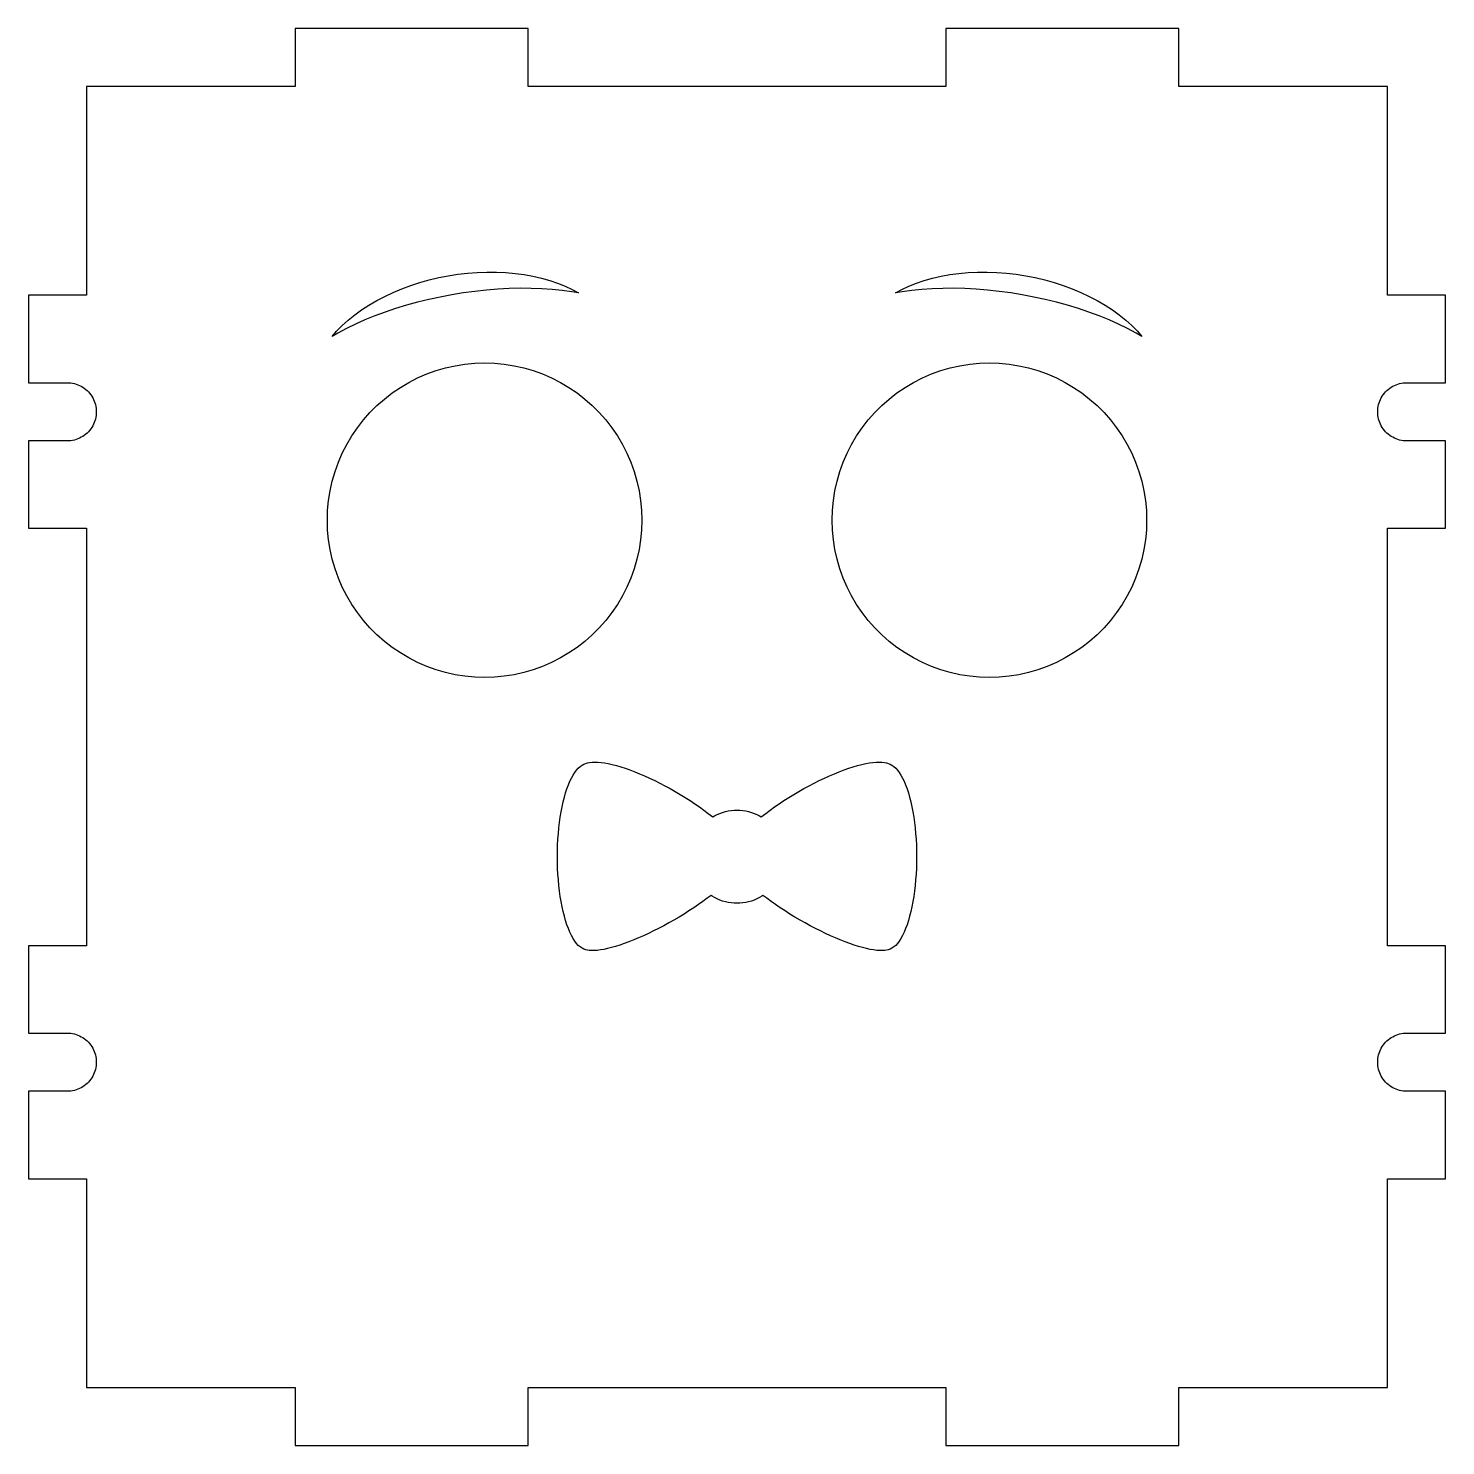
# Model space of a CAD drawing. Header units: metres. Extents: x 0 to 229, y 0 to 151.
# Drawn here: x 0 to 73, y 78 to 151 of the extents above; entities that cross this region are included whole.
import ezdxf

# ---------------------------------------------------------------- set-up
doc = ezdxf.new("R2010")
doc.units = ezdxf.units.M

msp = doc.modelspace()

# ---------------------------------------------------------------- linework, layer by layer
for p, q in [((25.75, 151), (13.75, 151)), ((13.75, 151), (13.75, 148)), ((25.75, 148), (25.75, 151)), ((59.25, 151), (47.25, 151)), ((47.25, 151), (47.25, 148)), ((59.25, 148), (59.25, 151)), ((13.75, 148), (3, 148)), ((3, 148), (3, 137.25)), ((47.25, 148), (25.75, 148)), ((70, 148), (59.25, 148)), ((70, 137.25), (70, 148)), ((20.1709, 137.91), (20.6512, 138.044)), ((20.6512, 138.044), (21.1388, 138.16)), ((21.1388, 138.16), (21.6318, 138.257)), ((21.6318, 138.257), (22.1282, 138.335)), ((22.1282, 138.335), (22.626, 138.393)), ((22.626, 138.393), (23.1234, 138.43)), ((23.1234, 138.43), (23.6183, 138.448)), ((23.6183, 138.448), (24.1088, 138.446)), ((24.1088, 138.446), (24.593, 138.423)), ((24.593, 138.423), (25.0689, 138.38)), ((25.0689, 138.38), (25.5346, 138.318)), ((25.5346, 138.318), (25.9884, 138.235)), ((25.9884, 138.235), (26.4284, 138.133)), ((26.4284, 138.133), (26.8529, 138.013)), ((26.8529, 138.013), (27.2603, 137.874)), ((45.7397, 137.874), (46.1471, 138.013)), ((46.1471, 138.013), (46.5716, 138.133)), ((46.5716, 138.133), (47.0116, 138.235)), ((47.0116, 138.235), (47.4654, 138.318)), ((47.4654, 138.318), (47.9311, 138.38)), ((47.9311, 138.38), (48.407, 138.423)), ((48.407, 138.423), (48.8912, 138.446)), ((48.8912, 138.446), (49.3817, 138.448)), ((49.3817, 138.448), (49.8766, 138.43)), ((49.8766, 138.43), (50.374, 138.393)), ((50.374, 138.393), (50.8718, 138.335)), ((50.8718, 138.335), (51.3682, 138.257)), ((51.3682, 138.257), (51.8612, 138.16)), ((51.8612, 138.16), (52.3488, 138.044)), ((52.3488, 138.044), (52.8291, 137.91)), ((3, 137.25), (0, 137.25)), ((0, 137.25), (0, 132.75)), ((18.3599, 137.197), (18.7925, 137.4)), ((18.7925, 137.4), (19.2397, 137.587)), ((19.2397, 137.587), (19.6998, 137.757)), ((19.6998, 137.757), (20.1709, 137.91)), ((21.8054, 137.273), (21.2132, 137.16)), ((22.4004, 137.369), (21.8054, 137.273)), ((22.9958, 137.45), (22.4004, 137.369)), ((23.5892, 137.515), (22.9958, 137.45)), ((24.1784, 137.563), (23.5892, 137.515)), ((24.7609, 137.595), (24.1784, 137.563)), ((25.3345, 137.61), (24.7609, 137.595)), ((25.8969, 137.607), (25.3345, 137.61)), ((26.4459, 137.588), (25.8969, 137.607)), ((26.9793, 137.553), (26.4459, 137.588)), ((27.4951, 137.5), (26.9793, 137.553)), ((27.2603, 137.874), (27.6488, 137.717)), ((27.9911, 137.431), (27.4951, 137.5)), ((27.6488, 137.717), (28.017, 137.542)), ((28.3288, 137.371), (27.9911, 137.431)), ((28.017, 137.542), (28.3288, 137.371)), ((44.6712, 137.371), (44.983, 137.542)), ((45.0089, 137.431), (44.6712, 137.371)), ((44.983, 137.542), (45.3512, 137.717)), ((45.5049, 137.5), (45.0089, 137.431)), ((45.3512, 137.717), (45.7397, 137.874)), ((46.0207, 137.553), (45.5049, 137.5)), ((46.5541, 137.588), (46.0207, 137.553)), ((47.1031, 137.607), (46.5541, 137.588)), ((47.6655, 137.61), (47.1031, 137.607)), ((48.2391, 137.595), (47.6655, 137.61)), ((48.8216, 137.563), (48.2391, 137.595)), ((49.4108, 137.515), (48.8216, 137.563)), ((50.0042, 137.45), (49.4108, 137.515)), ((50.5996, 137.369), (50.0042, 137.45)), ((51.1946, 137.273), (50.5996, 137.369)), ((51.7868, 137.16), (51.1946, 137.273)), ((52.8291, 137.91), (53.3002, 137.757)), ((53.3002, 137.757), (53.7603, 137.587)), ((53.7603, 137.587), (54.2075, 137.4)), ((54.2075, 137.4), (54.6401, 137.197)), ((73, 137.25), (70, 137.25)), ((73, 132.75), (73, 137.25)), ((17.1667, 136.5), (17.5454, 136.746)), ((17.5454, 136.746), (17.9437, 136.979)), ((17.9437, 136.979), (18.3599, 137.197)), ((18.9179, 136.565), (18.3739, 136.382)), ((19.4761, 136.734), (18.9179, 136.565)), ((20.0462, 136.89), (19.4761, 136.734)), ((20.626, 137.033), (20.0462, 136.89)), ((21.2132, 137.16), (20.626, 137.033)), ((52.374, 137.033), (51.7868, 137.16)), ((52.9538, 136.89), (52.374, 137.033)), ((53.5239, 136.734), (52.9538, 136.89)), ((54.0821, 136.565), (53.5239, 136.734)), ((54.6261, 136.382), (54.0821, 136.565)), ((54.6401, 137.197), (55.0563, 136.979)), ((55.0563, 136.979), (55.4546, 136.746)), ((55.4546, 136.746), (55.8333, 136.5)), ((16.1625, 135.691), (16.4739, 135.972)), ((16.4739, 135.972), (16.8091, 136.242)), ((16.8091, 136.242), (17.1667, 136.5)), ((17.3368, 135.982), (16.8478, 135.766)), ((17.8461, 136.188), (17.3368, 135.982)), ((18.3739, 136.382), (17.8461, 136.188)), ((55.1539, 136.188), (54.6261, 136.382)), ((55.6632, 135.982), (55.1539, 136.188)), ((56.1522, 135.766), (55.6632, 135.982)), ((55.8333, 136.5), (56.1909, 136.242)), ((56.1909, 136.242), (56.5261, 135.972)), ((56.5261, 135.972), (56.8375, 135.691)), ((15.6419, 135.134), (15.8761, 135.402)), ((15.9385, 135.306), (15.6419, 135.134)), ((15.8761, 135.402), (16.1625, 135.691)), ((16.3811, 135.54), (15.9385, 135.306)), ((16.8478, 135.766), (16.3811, 135.54)), ((56.6189, 135.54), (56.1522, 135.766)), ((57.0615, 135.306), (56.6189, 135.54)), ((56.8375, 135.691), (57.1239, 135.402)), ((57.3581, 135.134), (57.0615, 135.306)), ((57.1239, 135.402), (57.3581, 135.134)), ((21.4856, 133.512), (21.9822, 133.623)), ((21.9822, 133.623), (22.4848, 133.703)), ((22.4848, 133.703), (22.9914, 133.751)), ((22.9914, 133.751), (23.5, 133.767)), ((23.5, 133.767), (24.0086, 133.751)), ((24.0086, 133.751), (24.5152, 133.703)), ((24.5152, 133.703), (25.0178, 133.623)), ((25.0178, 133.623), (25.5144, 133.512)), ((47.4856, 133.512), (47.9822, 133.623)), ((47.9822, 133.623), (48.4848, 133.703)), ((48.4848, 133.703), (48.9914, 133.751)), ((48.9914, 133.751), (49.5, 133.767)), ((49.5, 133.767), (50.0086, 133.751)), ((50.0086, 133.751), (50.5152, 133.703)), ((50.5152, 133.703), (51.0178, 133.623)), ((51.0178, 133.623), (51.5144, 133.512)), ((19.5978, 132.765), (20.0512, 132.996)), ((20.0512, 132.996), (20.5182, 133.198)), ((20.5182, 133.198), (20.997, 133.37)), ((20.997, 133.37), (21.4856, 133.512)), ((25.5144, 133.512), (26.0031, 133.37)), ((26.0031, 133.37), (26.4818, 133.198)), ((26.4818, 133.198), (26.9488, 132.996)), ((26.9488, 132.996), (27.4022, 132.765)), ((45.5978, 132.765), (46.0512, 132.996)), ((46.0512, 132.996), (46.5182, 133.198)), ((46.5182, 133.198), (46.9969, 133.37)), ((46.9969, 133.37), (47.4856, 133.512)), ((51.5144, 133.512), (52.003, 133.37)), ((52.003, 133.37), (52.4818, 133.198)), ((52.4818, 133.198), (52.9488, 132.996)), ((52.9488, 132.996), (53.4022, 132.765)), ((0, 132.75), (2, 132.75)), ((2, 132.75), (2.0942, 132.747)), ((2.0942, 132.747), (2.188, 132.738)), ((2.188, 132.738), (2.2811, 132.723)), ((2.2811, 132.723), (2.3731, 132.703)), ((2.3731, 132.703), (2.4635, 132.677)), ((2.4635, 132.677), (2.5522, 132.645)), ((2.5522, 132.645), (2.6387, 132.607)), ((2.6387, 132.607), (2.7226, 132.564)), ((2.7226, 132.564), (2.8037, 132.516)), ((2.8037, 132.516), (2.8817, 132.464)), ((2.8817, 132.464), (2.9562, 132.406)), ((2.9562, 132.406), (3.0268, 132.343)), ((3.0268, 132.343), (3.0934, 132.277)), ((3.0934, 132.277), (3.1558, 132.206)), ((3.1558, 132.206), (3.2135, 132.132)), ((3.2135, 132.132), (3.2665, 132.054)), ((18.3369, 131.908), (18.739, 132.22)), ((18.739, 132.22), (19.1598, 132.506)), ((19.1598, 132.506), (19.5978, 132.765)), ((27.4022, 132.765), (27.8402, 132.506)), ((27.8402, 132.506), (28.2611, 132.22)), ((28.2611, 132.22), (28.6631, 131.908)), ((44.3369, 131.908), (44.7389, 132.22)), ((44.7389, 132.22), (45.1598, 132.506)), ((45.1598, 132.506), (45.5978, 132.765)), ((53.4022, 132.765), (53.8402, 132.506)), ((53.8402, 132.506), (54.261, 132.22)), ((54.261, 132.22), (54.6631, 131.908)), ((69.7335, 132.054), (69.7865, 132.132)), ((69.7865, 132.132), (69.8442, 132.206)), ((69.8442, 132.206), (69.9065, 132.277)), ((69.9065, 132.277), (69.9732, 132.343)), ((69.9732, 132.343), (70.0439, 132.406)), ((70.0439, 132.406), (70.1183, 132.464)), ((70.1183, 132.464), (70.1963, 132.516)), ((70.1963, 132.516), (70.2774, 132.564)), ((70.2774, 132.564), (70.3613, 132.607)), ((70.3613, 132.607), (70.4478, 132.645)), ((70.4478, 132.645), (70.5365, 132.677)), ((70.5365, 132.677), (70.627, 132.703)), ((70.627, 132.703), (70.7189, 132.723)), ((70.7189, 132.723), (70.812, 132.738)), ((70.812, 132.738), (70.9058, 132.747)), ((70.9058, 132.747), (71, 132.75)), ((71, 132.75), (73, 132.75)), ((3.2665, 132.054), (3.3144, 131.973)), ((3.3144, 131.973), (3.3572, 131.889)), ((3.3572, 131.889), (3.3946, 131.802)), ((3.3946, 131.802), (3.4266, 131.714)), ((3.4266, 131.714), (3.4529, 131.623)), ((3.4529, 131.623), (3.4734, 131.531)), ((3.4734, 131.531), (3.4882, 131.438)), ((3.4882, 131.438), (3.497, 131.344)), ((17.5954, 131.211), (17.9552, 131.571)), ((17.9552, 131.571), (18.3369, 131.908)), ((28.6631, 131.908), (29.0448, 131.571)), ((29.0448, 131.571), (29.4046, 131.211)), ((43.5954, 131.211), (43.9552, 131.571)), ((43.9552, 131.571), (44.3369, 131.908)), ((54.6631, 131.908), (55.0448, 131.571)), ((55.0448, 131.571), (55.4046, 131.211)), ((69.5029, 131.344), (69.5118, 131.438)), ((69.5118, 131.438), (69.5266, 131.531)), ((69.5266, 131.531), (69.5471, 131.623)), ((69.5471, 131.623), (69.5734, 131.714)), ((69.5734, 131.714), (69.6053, 131.802)), ((69.6053, 131.802), (69.6427, 131.889)), ((69.6427, 131.889), (69.6855, 131.973)), ((69.6855, 131.973), (69.7335, 132.054)), ((3.3946, 130.698), (3.3572, 130.611)), ((3.4266, 130.786), (3.3946, 130.698)), ((3.4529, 130.877), (3.4266, 130.786)), ((3.4734, 130.969), (3.4529, 130.877)), ((3.4882, 131.062), (3.4734, 130.969)), ((3.497, 131.156), (3.4882, 131.062)), ((3.497, 131.344), (3.5, 131.25)), ((3.5, 131.25), (3.497, 131.156)), ((16.947, 130.428), (17.2589, 130.83)), ((17.2589, 130.83), (17.5954, 131.211)), ((29.4046, 131.211), (29.7412, 130.83)), ((29.7412, 130.83), (30.053, 130.428)), ((42.947, 130.428), (43.2588, 130.83)), ((43.2588, 130.83), (43.5954, 131.211)), ((55.4046, 131.211), (55.7411, 130.83)), ((55.7411, 130.83), (56.053, 130.428)), ((69.5, 131.25), (69.5029, 131.344)), ((69.5029, 131.156), (69.5, 131.25)), ((69.5118, 131.062), (69.5029, 131.156)), ((69.5266, 130.969), (69.5118, 131.062)), ((69.5471, 130.877), (69.5266, 130.969)), ((69.5734, 130.786), (69.5471, 130.877)), ((69.6053, 130.698), (69.5734, 130.786)), ((69.6427, 130.611), (69.6053, 130.698)), ((2.8037, 129.984), (2.7226, 129.936)), ((2.8817, 130.036), (2.8037, 129.984)), ((2.9562, 130.094), (2.8817, 130.036)), ((3.0268, 130.157), (2.9562, 130.094)), ((3.0934, 130.223), (3.0268, 130.157)), ((3.1558, 130.294), (3.0934, 130.223)), ((3.2135, 130.368), (3.1558, 130.294)), ((3.2665, 130.446), (3.2135, 130.368)), ((3.3144, 130.527), (3.2665, 130.446)), ((3.3572, 130.611), (3.3144, 130.527)), ((16.4019, 129.569), (16.6609, 130.007)), ((16.6609, 130.007), (16.947, 130.428)), ((30.053, 130.428), (30.3391, 130.007)), ((30.3391, 130.007), (30.5981, 129.569)), ((42.4019, 129.569), (42.6609, 130.007)), ((42.6609, 130.007), (42.947, 130.428)), ((56.053, 130.428), (56.3391, 130.007)), ((56.3391, 130.007), (56.5981, 129.569)), ((69.6855, 130.527), (69.6427, 130.611)), ((69.7335, 130.446), (69.6855, 130.527)), ((69.7865, 130.368), (69.7335, 130.446)), ((69.8442, 130.294), (69.7865, 130.368)), ((69.9065, 130.223), (69.8442, 130.294)), ((69.9732, 130.157), (69.9065, 130.223)), ((70.0439, 130.094), (69.9732, 130.157)), ((70.1183, 130.036), (70.0439, 130.094)), ((70.1963, 129.984), (70.1183, 130.036)), ((70.2774, 129.936), (70.1963, 129.984)), ((2, 129.75), (0, 129.75)), ((0, 129.75), (0, 125.25)), ((2.0942, 129.753), (2, 129.75)), ((2.188, 129.762), (2.0942, 129.753)), ((2.2811, 129.777), (2.188, 129.762)), ((2.3731, 129.797), (2.2811, 129.777)), ((2.4635, 129.823), (2.3731, 129.797)), ((2.5522, 129.855), (2.4635, 129.823)), ((2.6387, 129.893), (2.5522, 129.855)), ((2.7226, 129.936), (2.6387, 129.893)), ((16.1709, 129.115), (16.4019, 129.569)), ((30.5981, 129.569), (30.8291, 129.115)), ((42.1709, 129.115), (42.4019, 129.569)), ((56.5981, 129.569), (56.8291, 129.115)), ((70.3613, 129.893), (70.2774, 129.936)), ((70.4478, 129.855), (70.3613, 129.893)), ((70.5365, 129.823), (70.4478, 129.855)), ((70.627, 129.797), (70.5365, 129.823)), ((70.7189, 129.777), (70.627, 129.797)), ((70.812, 129.762), (70.7189, 129.777)), ((70.9058, 129.753), (70.812, 129.762)), ((71, 129.75), (70.9058, 129.753)), ((73, 129.75), (71, 129.75)), ((73, 125.25), (73, 129.75)), ((15.7964, 128.17), (15.9688, 128.648)), ((15.9688, 128.648), (16.1709, 129.115)), ((30.8291, 129.115), (31.0312, 128.648)), ((31.0312, 128.648), (31.2036, 128.17)), ((41.7964, 128.17), (41.9688, 128.648)), ((41.9688, 128.648), (42.1709, 129.115)), ((56.8291, 129.115), (57.0312, 128.648)), ((57.0312, 128.648), (57.2036, 128.17)), ((15.6545, 127.681), (15.7964, 128.17)), ((31.2036, 128.17), (31.3455, 127.681)), ((41.6545, 127.681), (41.7964, 128.17)), ((57.2036, 128.17), (57.3455, 127.681)), ((15.4639, 126.682), (15.5435, 127.184)), ((15.5435, 127.184), (15.6545, 127.681)), ((31.3455, 127.681), (31.4565, 127.184)), ((31.4565, 127.184), (31.5361, 126.682)), ((41.4639, 126.682), (41.5435, 127.184)), ((41.5435, 127.184), (41.6545, 127.681)), ((57.3455, 127.681), (57.4565, 127.184)), ((57.4565, 127.184), (57.5361, 126.682)), ((15.416, 126.175), (15.4639, 126.682)), ((31.5361, 126.682), (31.584, 126.175)), ((41.416, 126.175), (41.4639, 126.682)), ((57.5361, 126.682), (57.584, 126.175)), ((15.4, 125.667), (15.416, 126.175)), ((15.416, 125.158), (15.4, 125.667)), ((31.584, 126.175), (31.6, 125.667)), ((31.6, 125.667), (31.584, 125.158)), ((41.4, 125.667), (41.416, 126.175)), ((41.416, 125.158), (41.4, 125.667)), ((57.584, 126.175), (57.6, 125.667)), ((57.6, 125.667), (57.584, 125.158)), ((0, 125.25), (3, 125.25)), ((3, 125.25), (3, 103.75)), ((15.4639, 124.651), (15.416, 125.158)), ((31.584, 125.158), (31.5361, 124.651)), ((41.4639, 124.651), (41.416, 125.158)), ((57.584, 125.158), (57.5361, 124.651)), ((70, 103.75), (70, 125.25)), ((70, 125.25), (73, 125.25)), ((15.5435, 124.149), (15.4639, 124.651)), ((15.6545, 123.652), (15.5435, 124.149)), ((31.4565, 124.149), (31.3455, 123.652)), ((31.5361, 124.651), (31.4565, 124.149)), ((41.5435, 124.149), (41.4639, 124.651)), ((41.6545, 123.652), (41.5435, 124.149)), ((57.4565, 124.149), (57.3455, 123.652)), ((57.5361, 124.651), (57.4565, 124.149)), ((15.7964, 123.164), (15.6545, 123.652)), ((31.3455, 123.652), (31.2036, 123.164)), ((41.7964, 123.164), (41.6545, 123.652)), ((57.3455, 123.652), (57.2036, 123.164)), ((15.9688, 122.685), (15.7964, 123.164)), ((16.1709, 122.218), (15.9688, 122.685)), ((31.0312, 122.685), (30.8291, 122.218)), ((31.2036, 123.164), (31.0312, 122.685)), ((41.9688, 122.685), (41.7964, 123.164)), ((42.1709, 122.218), (41.9688, 122.685)), ((57.0312, 122.685), (56.8291, 122.218)), ((57.2036, 123.164), (57.0312, 122.685)), ((16.4019, 121.764), (16.1709, 122.218)), ((30.8291, 122.218), (30.5981, 121.764)), ((42.4019, 121.764), (42.1709, 122.218)), ((56.8291, 122.218), (56.5981, 121.764)), ((16.6609, 121.326), (16.4019, 121.764)), ((16.947, 120.906), (16.6609, 121.326)), ((30.3391, 121.326), (30.053, 120.906)), ((30.5981, 121.764), (30.3391, 121.326)), ((42.6609, 121.326), (42.4019, 121.764)), ((42.947, 120.906), (42.6609, 121.326)), ((56.3391, 121.326), (56.053, 120.906)), ((56.5981, 121.764), (56.3391, 121.326)), ((17.2589, 120.504), (16.947, 120.906)), ((17.5954, 120.122), (17.2589, 120.504)), ((29.7412, 120.504), (29.4046, 120.122)), ((30.053, 120.906), (29.7412, 120.504)), ((43.2588, 120.504), (42.947, 120.906)), ((43.5954, 120.122), (43.2588, 120.504)), ((55.7411, 120.504), (55.4046, 120.122)), ((56.053, 120.906), (55.7411, 120.504)), ((17.9552, 119.762), (17.5954, 120.122)), ((18.3369, 119.426), (17.9552, 119.762)), ((29.0448, 119.762), (28.6631, 119.426)), ((29.4046, 120.122), (29.0448, 119.762)), ((43.9552, 119.762), (43.5954, 120.122)), ((44.3369, 119.426), (43.9552, 119.762)), ((55.0448, 119.762), (54.6631, 119.426)), ((55.4046, 120.122), (55.0448, 119.762)), ((18.739, 119.114), (18.3369, 119.426)), ((19.1598, 118.828), (18.739, 119.114)), ((28.2611, 119.114), (27.8402, 118.828)), ((28.6631, 119.426), (28.2611, 119.114)), ((44.7389, 119.114), (44.3369, 119.426)), ((45.1598, 118.828), (44.7389, 119.114)), ((54.261, 119.114), (53.8402, 118.828)), ((54.6631, 119.426), (54.261, 119.114)), ((19.5978, 118.569), (19.1598, 118.828)), ((20.0512, 118.338), (19.5978, 118.569)), ((20.5182, 118.135), (20.0512, 118.338)), ((26.9488, 118.338), (26.4818, 118.135)), ((27.4022, 118.569), (26.9488, 118.338)), ((27.8402, 118.828), (27.4022, 118.569)), ((45.5978, 118.569), (45.1598, 118.828)), ((46.0512, 118.338), (45.5978, 118.569)), ((46.5182, 118.135), (46.0512, 118.338)), ((52.9488, 118.338), (52.4818, 118.135)), ((53.4022, 118.569), (52.9488, 118.338)), ((53.8402, 118.828), (53.4022, 118.569)), ((20.997, 117.963), (20.5182, 118.135)), ((21.4856, 117.821), (20.997, 117.963)), ((21.9822, 117.71), (21.4856, 117.821)), ((22.4848, 117.631), (21.9822, 117.71)), ((22.9914, 117.583), (22.4848, 117.631)), ((23.5, 117.567), (22.9914, 117.583)), ((24.0086, 117.583), (23.5, 117.567)), ((24.5152, 117.631), (24.0086, 117.583)), ((25.0178, 117.71), (24.5152, 117.631)), ((25.5144, 117.821), (25.0178, 117.71)), ((26.0031, 117.963), (25.5144, 117.821)), ((26.4818, 118.135), (26.0031, 117.963)), ((46.9969, 117.963), (46.5182, 118.135)), ((47.4856, 117.821), (46.9969, 117.963)), ((47.9822, 117.71), (47.4856, 117.821)), ((48.4848, 117.631), (47.9822, 117.71)), ((48.9914, 117.583), (48.4848, 117.631)), ((49.5, 117.567), (48.9914, 117.583)), ((50.0086, 117.583), (49.5, 117.567)), ((50.5152, 117.631), (50.0086, 117.583)), ((51.0178, 117.71), (50.5152, 117.631)), ((51.5144, 117.821), (51.0178, 117.71)), ((52.003, 117.963), (51.5144, 117.821)), ((52.4818, 118.135), (52.003, 117.963)), ((28.6142, 113.095), (28.7927, 113.162)), ((28.7927, 113.162), (28.9053, 113.189)), ((28.9053, 113.189), (29.0328, 113.206)), ((29.0328, 113.206), (29.1746, 113.212)), ((29.1746, 113.212), (29.3301, 113.207)), ((29.3301, 113.207), (29.4987, 113.192)), ((29.4987, 113.192), (29.6798, 113.167)), ((29.6798, 113.167), (29.8726, 113.131)), ((43.1274, 113.131), (43.3202, 113.167)), ((43.3202, 113.167), (43.5013, 113.192)), ((43.5013, 113.192), (43.6699, 113.207)), ((43.6699, 113.207), (43.8254, 113.212)), ((43.8254, 113.212), (43.9672, 113.206)), ((43.9672, 113.206), (44.0947, 113.189)), ((44.0947, 113.189), (44.2073, 113.162)), ((44.2073, 113.162), (44.3858, 113.095)), ((27.9738, 112.386), (28.0582, 112.54)), ((28.0582, 112.54), (28.1455, 112.676)), ((28.1455, 112.676), (28.2354, 112.796)), ((28.2354, 112.796), (28.3276, 112.898)), ((28.3276, 112.898), (28.4218, 112.983)), ((28.4218, 112.983), (28.5174, 113.048)), ((28.5174, 113.048), (28.6142, 113.095)), ((29.8726, 113.131), (30.0764, 113.085)), ((30.0764, 113.085), (30.2904, 113.03)), ((30.2904, 113.03), (30.5137, 112.964)), ((30.5137, 112.964), (30.7454, 112.889)), ((30.7454, 112.889), (30.9847, 112.805)), ((30.9847, 112.805), (31.2306, 112.711)), ((31.2306, 112.711), (31.4821, 112.61)), ((31.4821, 112.61), (31.7382, 112.5)), ((31.7382, 112.5), (31.998, 112.382)), ((41.002, 112.382), (41.2618, 112.5)), ((41.2618, 112.5), (41.5179, 112.61)), ((41.5179, 112.61), (41.7694, 112.711)), ((41.7694, 112.711), (42.0153, 112.805)), ((42.0153, 112.805), (42.2546, 112.889)), ((42.2546, 112.889), (42.4863, 112.964)), ((42.4863, 112.964), (42.7096, 113.03)), ((42.7096, 113.03), (42.9236, 113.085)), ((42.9236, 113.085), (43.1274, 113.131)), ((44.3858, 113.095), (44.4826, 113.048)), ((44.4826, 113.048), (44.5782, 112.983)), ((44.5782, 112.983), (44.6724, 112.898)), ((44.6724, 112.898), (44.7646, 112.796)), ((44.7646, 112.796), (44.8545, 112.676)), ((44.8545, 112.676), (44.9418, 112.54)), ((44.9418, 112.54), (45.0262, 112.386)), ((27.6725, 111.619), (27.7418, 111.832)), ((27.7418, 111.832), (27.8153, 112.032)), ((27.8153, 112.032), (27.8928, 112.217)), ((27.8928, 112.217), (27.9738, 112.386)), ((31.998, 112.382), (32.2603, 112.257)), ((32.2603, 112.257), (32.5242, 112.126)), ((32.5242, 112.126), (32.7887, 111.988)), ((32.7887, 111.988), (33.0525, 111.845)), ((33.0525, 111.845), (33.3148, 111.696)), ((33.3148, 111.696), (33.5746, 111.544)), ((39.4254, 111.544), (39.6852, 111.696)), ((39.6852, 111.696), (39.9475, 111.845)), ((39.9475, 111.845), (40.2113, 111.988)), ((40.2113, 111.988), (40.4758, 112.126)), ((40.4758, 112.126), (40.7397, 112.257)), ((40.7397, 112.257), (41.002, 112.382)), ((45.0262, 112.386), (45.1072, 112.217)), ((45.1072, 112.217), (45.1847, 112.032)), ((45.1847, 112.032), (45.2582, 111.832)), ((45.2582, 111.832), (45.3275, 111.619)), ((27.4926, 110.905), (27.5476, 111.155)), ((27.5476, 111.155), (27.6077, 111.393)), ((27.6077, 111.393), (27.6725, 111.619)), ((33.5746, 111.544), (33.8307, 111.387)), ((33.8307, 111.387), (34.0821, 111.227)), ((34.0821, 111.227), (34.3279, 111.064)), ((34.3279, 111.064), (34.5671, 110.899)), ((38.4329, 110.899), (38.6721, 111.064)), ((38.6721, 111.064), (38.9179, 111.227)), ((38.9179, 111.227), (39.1693, 111.387)), ((39.1693, 111.387), (39.4254, 111.544)), ((45.3275, 111.619), (45.3923, 111.393)), ((45.3923, 111.393), (45.4524, 111.155)), ((45.4524, 111.155), (45.5074, 110.905)), ((27.3593, 110.1), (27.3982, 110.377)), ((27.3982, 110.377), (27.4427, 110.646)), ((27.4427, 110.646), (27.4926, 110.905)), ((34.5671, 110.899), (34.7988, 110.733)), ((34.7988, 110.733), (35.022, 110.566)), ((35.022, 110.566), (35.2545, 110.384)), ((35.2545, 110.384), (35.3438, 110.436)), ((35.3438, 110.436), (35.4781, 110.505)), ((35.4781, 110.505), (35.6165, 110.565)), ((35.6165, 110.565), (35.7584, 110.616)), ((35.7584, 110.616), (35.9032, 110.658)), ((35.9032, 110.658), (36.0503, 110.691)), ((36.0503, 110.691), (36.1992, 110.714)), ((36.1992, 110.714), (36.3493, 110.729)), ((36.3493, 110.729), (36.5, 110.733)), ((36.5, 110.733), (36.6507, 110.729)), ((36.6507, 110.729), (36.8008, 110.714)), ((36.8008, 110.714), (36.9497, 110.691)), ((36.9497, 110.691), (37.0968, 110.658)), ((37.0968, 110.658), (37.2416, 110.616)), ((37.2416, 110.616), (37.3835, 110.565)), ((37.3835, 110.565), (37.5219, 110.505)), ((37.5219, 110.505), (37.6562, 110.436)), ((37.6562, 110.436), (37.7455, 110.384)), ((37.7455, 110.384), (37.978, 110.566)), ((37.978, 110.566), (38.2012, 110.733)), ((38.2012, 110.733), (38.4329, 110.899)), ((45.5074, 110.905), (45.5573, 110.646)), ((45.5573, 110.646), (45.6018, 110.377)), ((45.6018, 110.377), (45.6407, 110.1)), ((27.2773, 109.233), (27.2987, 109.527)), ((27.2987, 109.527), (27.326, 109.817)), ((27.326, 109.817), (27.3593, 110.1)), ((45.6407, 110.1), (45.674, 109.817)), ((45.674, 109.817), (45.7013, 109.527)), ((45.7013, 109.527), (45.7227, 109.233)), ((27.2528, 108.635), (27.262, 108.935)), ((27.262, 108.935), (27.2773, 109.233)), ((45.7227, 109.233), (45.738, 108.935)), ((45.738, 108.935), (45.7472, 108.635)), ((27.2497, 108.333), (27.2528, 108.635)), ((27.2528, 108.032), (27.2497, 108.333)), ((45.7472, 108.635), (45.7503, 108.333)), ((45.7503, 108.333), (45.7472, 108.032)), ((27.262, 107.732), (27.2528, 108.032)), ((27.2773, 107.434), (27.262, 107.732)), ((27.2987, 107.14), (27.2773, 107.434)), ((45.7227, 107.434), (45.7013, 107.14)), ((45.738, 107.732), (45.7227, 107.434)), ((45.7472, 108.032), (45.738, 107.732)), ((27.326, 106.85), (27.2987, 107.14)), ((27.3593, 106.566), (27.326, 106.85)), ((45.674, 106.85), (45.6407, 106.566)), ((45.7013, 107.14), (45.674, 106.85)), ((27.3982, 106.29), (27.3593, 106.566)), ((27.4427, 106.021), (27.3982, 106.29)), ((27.4926, 105.761), (27.4427, 106.021)), ((34.5101, 105.867), (34.2698, 105.704)), ((34.743, 106.031), (34.5101, 105.867)), ((34.9677, 106.195), (34.743, 106.031)), ((35.1617, 106.342), (34.9677, 106.195)), ((35.214, 106.307), (35.1617, 106.342)), ((35.3438, 106.23), (35.214, 106.307)), ((35.4781, 106.162), (35.3438, 106.23)), ((35.6165, 106.102), (35.4781, 106.162)), ((35.7584, 106.051), (35.6165, 106.102)), ((35.9032, 106.009), (35.7584, 106.051)), ((36.0503, 105.976), (35.9032, 106.009)), ((36.1992, 105.952), (36.0503, 105.976)), ((36.3493, 105.938), (36.1992, 105.952)), ((36.5, 105.933), (36.3493, 105.938)), ((36.6507, 105.938), (36.5, 105.933)), ((36.8008, 105.952), (36.6507, 105.938)), ((36.9497, 105.976), (36.8008, 105.952)), ((37.0968, 106.009), (36.9497, 105.976)), ((37.2416, 106.051), (37.0968, 106.009)), ((37.3835, 106.102), (37.2416, 106.051)), ((37.5219, 106.162), (37.3835, 106.102)), ((37.6562, 106.23), (37.5219, 106.162)), ((37.786, 106.307), (37.6562, 106.23)), ((37.8383, 106.342), (37.786, 106.307)), ((38.0323, 106.195), (37.8383, 106.342)), ((38.257, 106.031), (38.0323, 106.195)), ((38.4899, 105.867), (38.257, 106.031)), ((38.7302, 105.704), (38.4899, 105.867)), ((45.5573, 106.021), (45.5074, 105.761)), ((45.6018, 106.29), (45.5573, 106.021)), ((45.6407, 106.566), (45.6018, 106.29)), ((27.5476, 105.512), (27.4926, 105.761)), ((27.6077, 105.274), (27.5476, 105.512)), ((27.6725, 105.048), (27.6077, 105.274)), ((33.5147, 105.227), (33.2549, 105.074)), ((33.7711, 105.383), (33.5147, 105.227)), ((34.0232, 105.542), (33.7711, 105.383)), ((34.2698, 105.704), (34.0232, 105.542)), ((38.9768, 105.542), (38.7302, 105.704)), ((39.2289, 105.383), (38.9768, 105.542)), ((39.4853, 105.227), (39.2289, 105.383)), ((39.7451, 105.074), (39.4853, 105.227)), ((45.3923, 105.274), (45.3275, 105.048)), ((45.4524, 105.512), (45.3923, 105.274)), ((45.5074, 105.761), (45.4524, 105.512)), ((27.7418, 104.834), (27.6725, 105.048)), ((27.8153, 104.635), (27.7418, 104.834)), ((27.8928, 104.45), (27.8153, 104.635)), ((27.9738, 104.281), (27.8928, 104.45)), ((32.2022, 104.51), (31.9409, 104.383)), ((32.4653, 104.643), (32.2022, 104.51)), ((32.7291, 104.781), (32.4653, 104.643)), ((32.9927, 104.925), (32.7291, 104.781)), ((33.2549, 105.074), (32.9927, 104.925)), ((40.0073, 104.925), (39.7451, 105.074)), ((40.2709, 104.781), (40.0073, 104.925)), ((40.5347, 104.643), (40.2709, 104.781)), ((40.7978, 104.51), (40.5347, 104.643)), ((41.0591, 104.383), (40.7978, 104.51)), ((45.1072, 104.45), (45.0262, 104.281)), ((45.1847, 104.635), (45.1072, 104.45)), ((45.2582, 104.834), (45.1847, 104.635)), ((45.3275, 105.048), (45.2582, 104.834)), ((3, 103.75), (0, 103.75)), ((0, 103.75), (0, 99.25)), ((28.0582, 104.127), (27.9738, 104.281)), ((28.1455, 103.99), (28.0582, 104.127)), ((28.2354, 103.87), (28.1455, 103.99)), ((28.3276, 103.768), (28.2354, 103.87)), ((28.4218, 103.684), (28.3276, 103.768)), ((28.5174, 103.618), (28.4218, 103.684)), ((30.2466, 103.713), (30.0353, 103.652)), ((30.4674, 103.783), (30.2466, 103.713)), ((30.6969, 103.862), (30.4674, 103.783)), ((30.9341, 103.95), (30.6969, 103.862)), ((31.178, 104.046), (30.9341, 103.95)), ((31.4278, 104.151), (31.178, 104.046)), ((31.6824, 104.264), (31.4278, 104.151)), ((31.9409, 104.383), (31.6824, 104.264)), ((41.3176, 104.264), (41.0591, 104.383)), ((41.5722, 104.151), (41.3176, 104.264)), ((41.822, 104.046), (41.5722, 104.151)), ((42.0659, 103.95), (41.822, 104.046)), ((42.3031, 103.862), (42.0659, 103.95)), ((42.5326, 103.783), (42.3031, 103.862)), ((42.7534, 103.713), (42.5326, 103.783)), ((42.9647, 103.652), (42.7534, 103.713)), ((44.5782, 103.684), (44.4826, 103.618)), ((44.6724, 103.768), (44.5782, 103.684)), ((44.7646, 103.87), (44.6724, 103.768)), ((44.8545, 103.99), (44.7646, 103.87)), ((44.9418, 104.127), (44.8545, 103.99)), ((45.0262, 104.281), (44.9418, 104.127)), ((73, 103.75), (70, 103.75)), ((73, 99.25), (73, 103.75)), ((28.6142, 103.571), (28.5174, 103.618)), ((28.7117, 103.543), (28.6142, 103.571)), ((28.8868, 103.51), (28.7117, 103.543)), ((29.0107, 103.499), (28.8868, 103.51)), ((29.149, 103.499), (29.0107, 103.499)), ((29.3012, 103.51), (29.149, 103.499)), ((29.4666, 103.53), (29.3012, 103.51)), ((29.6445, 103.561), (29.4666, 103.53)), ((29.8344, 103.602), (29.6445, 103.561)), ((30.0353, 103.652), (29.8344, 103.602)), ((43.1656, 103.602), (42.9647, 103.652)), ((43.3555, 103.561), (43.1656, 103.602)), ((43.5334, 103.53), (43.3555, 103.561)), ((43.6988, 103.51), (43.5334, 103.53)), ((43.851, 103.499), (43.6988, 103.51)), ((43.9893, 103.499), (43.851, 103.499)), ((44.1132, 103.51), (43.9893, 103.499)), ((44.2883, 103.543), (44.1132, 103.51)), ((44.3858, 103.571), (44.2883, 103.543)), ((44.4826, 103.618), (44.3858, 103.571)), ((0, 99.25), (2, 99.25)), ((2, 99.25), (2.0942, 99.247)), ((2.0942, 99.247), (2.188, 99.2382)), ((2.188, 99.2382), (2.2811, 99.2234)), ((2.2811, 99.2234), (2.3731, 99.2029)), ((2.3731, 99.2029), (2.4635, 99.1766)), ((2.4635, 99.1766), (2.5522, 99.1447)), ((2.5522, 99.1447), (2.6387, 99.1072)), ((2.6387, 99.1072), (2.7226, 99.0645)), ((2.7226, 99.0645), (2.8037, 99.0165)), ((2.8037, 99.0165), (2.8817, 98.9635)), ((2.8817, 98.9635), (2.9562, 98.9058)), ((2.9562, 98.9058), (3.0268, 98.8434)), ((3.0268, 98.8434), (3.0934, 98.7768)), ((3.0934, 98.7768), (3.1558, 98.7061)), ((3.1558, 98.7061), (3.2135, 98.6317)), ((3.2135, 98.6317), (3.2665, 98.5537)), ((3.2665, 98.5537), (3.3144, 98.4726)), ((69.6855, 98.4726), (69.7335, 98.5537)), ((69.7335, 98.5537), (69.7865, 98.6317)), ((69.7865, 98.6317), (69.8442, 98.7061)), ((69.8442, 98.7061), (69.9065, 98.7768)), ((69.9065, 98.7768), (69.9732, 98.8434)), ((69.9732, 98.8434), (70.0439, 98.9058)), ((70.0439, 98.9058), (70.1183, 98.9635)), ((70.1183, 98.9635), (70.1963, 99.0165)), ((70.1963, 99.0165), (70.2774, 99.0645)), ((70.2774, 99.0645), (70.3613, 99.1072)), ((70.3613, 99.1072), (70.4478, 99.1447)), ((70.4478, 99.1447), (70.5365, 99.1766)), ((70.5365, 99.1766), (70.627, 99.2029)), ((70.627, 99.2029), (70.7189, 99.2234)), ((70.7189, 99.2234), (70.812, 99.2382)), ((70.812, 99.2382), (70.9058, 99.247)), ((70.9058, 99.247), (71, 99.25)), ((71, 99.25), (73, 99.25)), ((3.3144, 98.4726), (3.3572, 98.3887)), ((3.3572, 98.3887), (3.3946, 98.3022)), ((3.3946, 98.3022), (3.4266, 98.2135)), ((3.4266, 98.2135), (3.4529, 98.123)), ((3.4529, 98.123), (3.4734, 98.0311)), ((3.4734, 98.0311), (3.4882, 97.938)), ((3.4882, 97.938), (3.497, 97.8442)), ((3.497, 97.8442), (3.5, 97.75)), ((69.5, 97.75), (69.5029, 97.8442)), ((69.5029, 97.8442), (69.5118, 97.938)), ((69.5118, 97.938), (69.5266, 98.0311)), ((69.5266, 98.0311), (69.5471, 98.123)), ((69.5471, 98.123), (69.5734, 98.2135)), ((69.5734, 98.2135), (69.6053, 98.3022)), ((69.6053, 98.3022), (69.6427, 98.3887)), ((69.6427, 98.3887), (69.6855, 98.4726)), ((3.3572, 97.1113), (3.3144, 97.0274)), ((3.3946, 97.1978), (3.3572, 97.1113)), ((3.4266, 97.2865), (3.3946, 97.1978)), ((3.4529, 97.377), (3.4266, 97.2865)), ((3.4734, 97.4689), (3.4529, 97.377)), ((3.4882, 97.562), (3.4734, 97.4689)), ((3.497, 97.6558), (3.4882, 97.562)), ((3.5, 97.75), (3.497, 97.6558)), ((69.5029, 97.6558), (69.5, 97.75)), ((69.5118, 97.562), (69.5029, 97.6558)), ((69.5266, 97.4689), (69.5118, 97.562)), ((69.5471, 97.377), (69.5266, 97.4689)), ((69.5734, 97.2865), (69.5471, 97.377)), ((69.6053, 97.1978), (69.5734, 97.2865)), ((69.6427, 97.1113), (69.6053, 97.1978)), ((69.6855, 97.0274), (69.6427, 97.1113)), ((2.6387, 96.3927), (2.5522, 96.3553)), ((2.7226, 96.4355), (2.6387, 96.3927)), ((2.8037, 96.4835), (2.7226, 96.4355)), ((2.8817, 96.5365), (2.8037, 96.4835)), ((2.9562, 96.5942), (2.8817, 96.5365)), ((3.0268, 96.6565), (2.9562, 96.5942)), ((3.0934, 96.7232), (3.0268, 96.6565)), ((3.1558, 96.7939), (3.0934, 96.7232)), ((3.2135, 96.8683), (3.1558, 96.7939)), ((3.2665, 96.9463), (3.2135, 96.8683)), ((3.3144, 97.0274), (3.2665, 96.9463)), ((69.7335, 96.9463), (69.6855, 97.0274)), ((69.7865, 96.8683), (69.7335, 96.9463)), ((69.8442, 96.7939), (69.7865, 96.8683)), ((69.9065, 96.7232), (69.8442, 96.7939)), ((69.9732, 96.6565), (69.9065, 96.7232)), ((70.0439, 96.5942), (69.9732, 96.6565)), ((70.1183, 96.5365), (70.0439, 96.5942)), ((70.1963, 96.4835), (70.1183, 96.5365)), ((70.2774, 96.4355), (70.1963, 96.4835)), ((70.3613, 96.3927), (70.2774, 96.4355)), ((70.4478, 96.3553), (70.3613, 96.3927)), ((2, 96.25), (0, 96.25)), ((0, 96.25), (0, 91.75)), ((2.0942, 96.2529), (2, 96.25)), ((2.188, 96.2618), (2.0942, 96.2529)), ((2.2811, 96.2766), (2.188, 96.2618)), ((2.3731, 96.2971), (2.2811, 96.2766)), ((2.4635, 96.3234), (2.3731, 96.2971)), ((2.5522, 96.3553), (2.4635, 96.3234)), ((70.5365, 96.3234), (70.4478, 96.3553)), ((70.627, 96.2971), (70.5365, 96.3234)), ((70.7189, 96.2766), (70.627, 96.2971)), ((70.812, 96.2618), (70.7189, 96.2766)), ((70.9058, 96.2529), (70.812, 96.2618)), ((71, 96.25), (70.9058, 96.2529)), ((73, 96.25), (71, 96.25)), ((73, 91.75), (73, 96.25)), ((0, 91.75), (3, 91.75)), ((3, 91.75), (3, 81)), ((70, 81), (70, 91.75)), ((70, 91.75), (73, 91.75)), ((3, 81), (13.75, 81)), ((13.75, 81), (13.75, 78)), ((25.75, 81), (47.25, 81)), ((25.75, 78), (25.75, 81)), ((47.25, 81), (47.25, 78)), ((59.25, 78), (59.25, 81)), ((59.25, 81), (70, 81)), ((13.75, 78), (25.75, 78)), ((47.25, 78), (59.25, 78))]:
    msp.add_line(p, q)

doc.saveas('drawing.dxf')
